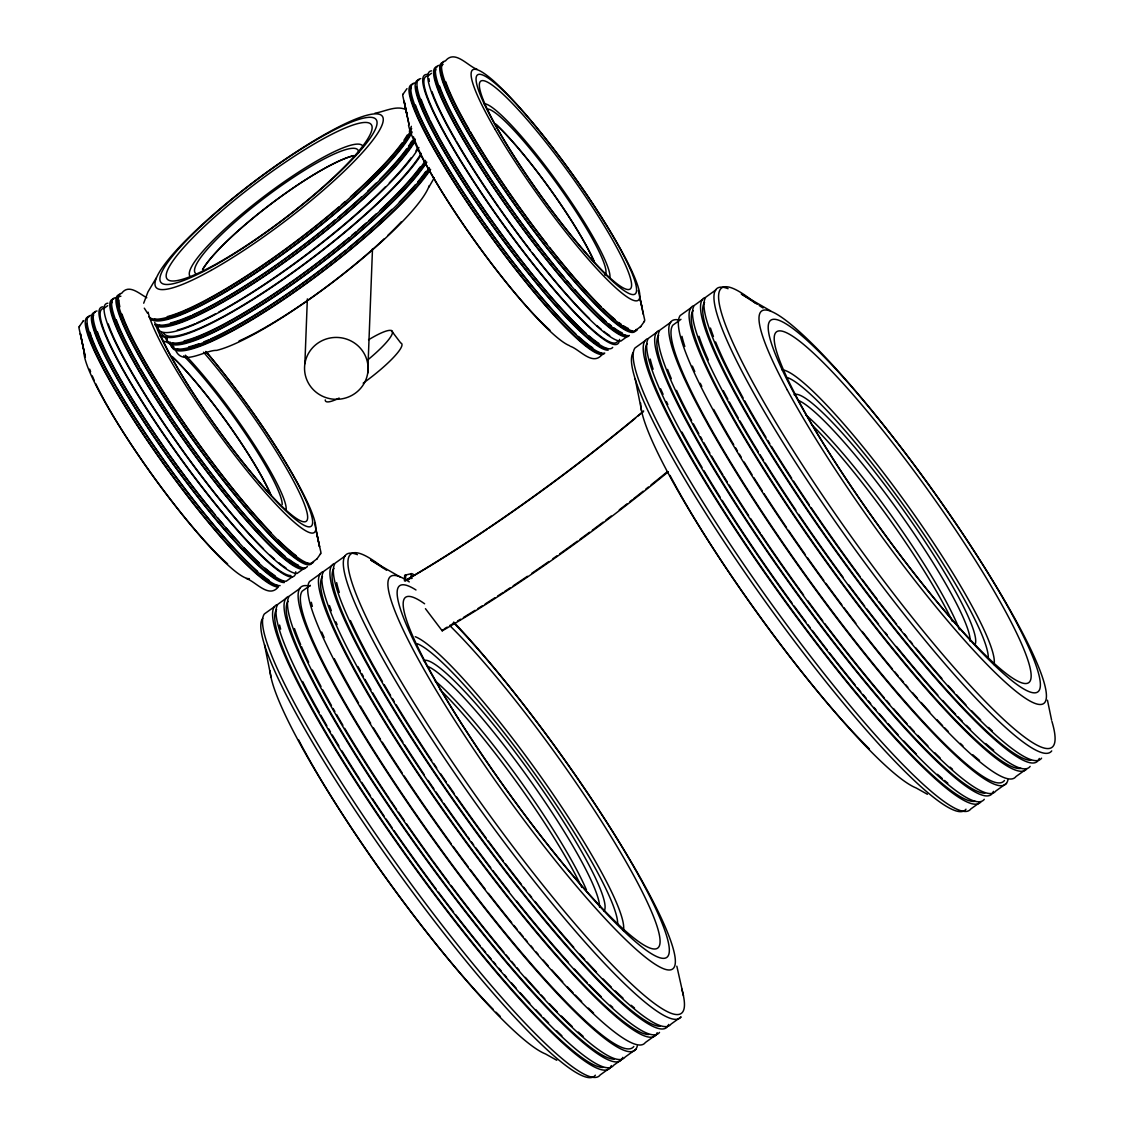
<?xml version="1.0" encoding="UTF-8"?>
<svg xmlns="http://www.w3.org/2000/svg" width="1133" height="1133" viewBox="0 0 1133 1133"><rect width="100%" height="100%" fill="white"/><g stroke="black" fill="none" stroke-linecap="round" stroke-linejoin="round"><path stroke-width="1.5" d="M304.876 363.707L307.355 298.914M367.729 373.04A31.781 30.959 2.2 0 0 324.675 339.546A31.781 30.959 2.2 0 0 316.504 392.542A31.781 30.959 2.2 0 0 367.729 373.04L372.502 248.694M413.687 574.573L411.761 573.595L404.679 575.224L404.467 580.974A350.649 62.117 -37.1 0 0 643.657 411.01M409.679 579.062L405.529 580.634L405.756 575.012M411.067 578.538L411.251 573.695M143.693 303.205L147.956 291.932L156.184 278.081M79.494 326.262L78.928 327.749L85.357 357.377L80.386 333.598L83.998 351.598A141.837 20.054 54.3 0 0 156.042 480.194A141.837 20.054 54.3 0 0 249.359 578.68M403.263 93.912L402.697 95.399L409.126 125.012L404.155 101.248L407.016 114.801M320.398 554.023L320.965 552.536L316.645 533.119M644.167 321.659L644.734 320.172L638.304 290.558M425.441 608.676L442.224 630.84L442.748 629.764M428.982 186.987L434.222 177.867M82.893 321.46L83.644 320.597M310.824 563.568L316.999 558.824M634.593 331.218L640.768 326.474M79.168 326.729L83.219 320.993M402.937 94.365L406.988 88.629M316.673 559.291L320.724 553.555M640.442 326.941L644.493 321.206M638.219 415.882L643.402 411.52M107.692 305.683L103.896 308.417A163.577 23.127 54.3 0 0 170.885 444.533A163.577 23.127 54.3 0 0 290.926 575.507M431.461 73.333L427.665 76.053A163.577 23.127 54.3 0 0 500.828 220.893A163.577 23.127 54.3 0 0 617.358 341.67M292.017 577.065L286.238 581.215A165.475 23.396 54.3 0 1 164.795 448.71A165.475 23.396 54.3 0 1 97.027 311.008M302.865 569.276L297.087 573.44A165.475 23.396 54.3 0 1 175.643 440.921A165.475 23.396 54.3 0 1 107.876 303.219M602.048 354.572C592.587 366.483 579.459 349.148 570.225 346.245M626.634 336.926L620.856 341.075A165.475 23.396 54.3 0 1 499.412 208.571A165.475 23.396 54.3 0 1 431.645 70.855M274.526 606.665L264.4 613.93A285.502 40.377 54.3 0 0 407.668 879.321A285.502 40.377 54.3 0 0 600.136 1074.976L610.262 1067.711M285.983 598.436L277.897 604.257A285.502 40.377 54.3 0 0 421.164 869.634A285.502 40.377 54.3 0 0 613.633 1065.289L621.734 1059.482M300.16 588.282L289.368 596.015A285.502 40.377 54.3 0 0 432.622 861.406A285.502 40.377 54.3 0 0 625.104 1057.061L635.896 1049.314M320.384 573.751L309.592 581.498A285.502 40.377 54.3 0 0 452.86 846.889A285.502 40.377 54.3 0 0 645.328 1042.544L656.12 1034.797M331.856 565.523L323.755 571.329A285.502 40.377 54.3 0 0 467.023 836.72A285.502 40.377 54.3 0 0 659.505 1032.375M345.353 555.85L335.226 563.101A285.502 40.377 54.3 0 0 478.494 828.492A285.502 40.377 54.3 0 0 670.963 1024.147L681.089 1016.882A285.502 40.377 54.3 0 1 466.909 790.848A285.502 40.377 54.3 0 1 357.433 554.674M645.159 340.679L635.032 347.944A285.502 40.377 54.3 0 0 778.3 613.335A285.502 40.377 54.3 0 0 970.769 808.99L980.895 801.725A285.502 40.377 54.3 0 1 782.181 597.459A285.502 40.377 54.3 0 1 647.453 338.725M656.616 332.451L648.529 338.257A285.502 40.377 54.3 0 0 791.783 603.648A285.502 40.377 54.3 0 0 984.265 799.303M670.778 322.282L659.987 330.029A285.502 40.377 54.3 0 0 803.255 595.42A285.502 40.377 54.3 0 0 995.723 791.075L1006.515 783.328M691.017 307.765L680.225 315.512A285.502 40.377 54.3 0 0 823.493 580.903A285.502 40.377 54.3 0 0 1015.961 776.544L1026.753 768.811A285.502 40.377 54.3 0 1 828.039 564.546A285.502 40.377 54.3 0 1 693.311 305.811M702.488 299.537L694.387 305.344A285.502 40.377 54.3 0 0 837.655 570.735A285.502 40.377 54.3 0 0 1030.124 766.39M715.971 289.85L705.859 297.115A285.502 40.377 54.3 0 0 849.127 562.506A285.502 40.377 54.3 0 0 1041.595 758.161M310.329 585.322L302.242 591.129A281.961 39.867 54.3 0 0 443.725 853.234A281.961 39.867 54.3 0 0 633.814 1046.453M680.961 319.336L672.86 325.143A281.961 39.867 54.3 0 0 814.358 587.248A281.961 39.867 54.3 0 0 1004.447 780.467M405.529 580.634L424.804 569.205A349.658 61.933 -37.1 0 0 487.346 529.083M444.235 628.886L447.195 627.13M450.155 625.374L454.602 622.725M457.576 620.969L460.536 619.213M374.981 113.187C384.441 111.671 396.012 105.242 405.487 109.419M770.596 310.881L741.308 294.014L757.241 304.267M927.389 794.275L916.144 787.959A241.683 34.174 54.3 0 1 755.229 609.965A241.683 34.174 54.3 0 1 640.655 403.036M399.977 576.867L370.675 559.999L386.608 570.253M556.756 1060.261L545.511 1053.945A241.683 34.174 54.3 0 1 386.65 878.826A241.683 34.174 54.3 0 1 270.079 670.778M477.205 69.325C467.971 66.422 454.843 49.087 445.382 60.998A165.475 23.396 54.3 0 0 519.396 207.537A165.475 23.396 54.3 0 0 637.284 329.717M146.766 297.738C139.416 293.844 128.751 283.448 121.613 293.362A165.475 23.396 54.3 0 0 195.627 439.901A165.475 23.396 54.3 0 0 313.515 562.081M246.456 578.609C255.69 581.498 268.818 598.847 278.279 586.922A165.475 23.396 54.3 0 1 156.836 454.418A165.475 23.396 54.3 0 1 89.068 316.716M759.138 305.485L763.033 308.006M391.296 330.524L400.742 342.987A47.671 8.441 -37.1 0 1 363.183 383.166M175.686 350.366C182.569 366.483 205.385 349.899 216.587 350.394A141.837 25.124 -37.1 0 0 338.087 278.151A141.837 25.124 -37.1 0 0 429.209 185.67M144.302 308.176L147.63 313.331M640.414 300.769L641.689 305.683M683.44 995.695L676.84 966.18M314.535 522.908L319.506 546.687L315.895 528.686M1047.458 700.194L1051.594 720.106M643.275 314.323L639.663 296.336M635.146 378.734L641.618 410.982M264.513 644.719L270.999 676.967M406.45 112.365L407.115 115.793M667.351 471.696A349.658 61.933 -37.1 0 1 651.008 484.952M648.402 487.048A349.658 61.933 -37.1 0 1 645.782 489.13M643.162 491.226A349.658 61.933 -37.1 0 1 633.913 498.506M632.596 499.54A349.658 61.933 -37.1 0 1 629.934 501.607M627.285 503.689A349.658 61.933 -37.1 0 1 619.269 509.878M611.211 516.025A349.658 61.933 -37.1 0 1 605.829 520.118M603.124 522.143A349.658 61.933 -37.1 0 1 592.29 530.23M589.585 532.241A349.658 61.933 -37.1 0 1 580.082 539.223M577.363 541.192A349.658 61.933 -37.1 0 1 559.702 553.881M556.983 555.807A349.658 61.933 -37.1 0 1 552.904 558.682M548.839 561.543A349.658 61.933 -37.1 0 1 531.731 573.355M527.426 576.286A349.658 61.933 -37.1 0 1 513.164 585.846M510.332 587.715A349.658 61.933 -37.1 0 1 504.681 591.44M503.264 592.361A349.658 61.933 -37.1 0 1 497.656 596M494.852 597.799A349.658 61.933 -37.1 0 1 485.136 604.016M482.375 605.758A349.658 61.933 -37.1 0 1 477.97 608.52M475.039 610.347A349.658 61.933 -37.1 0 1 463.454 617.471M668.328 471.725A350.649 62.117 -37.1 0 1 442.224 630.84M635.571 418.091A349.658 61.933 -37.1 0 1 488.776 528.12M411.576 578.382A2.252 2.011 74.1 0 1 412.1 578.382M368.551 339.801A47.671 8.441 -37.1 0 1 392.5 332.38A47.671 8.441 -37.1 0 1 367.772 359.897M339.149 398.065A47.671 8.441 -37.1 0 1 325.256 399.878M993.414 791.372A285.502 40.377 54.3 0 1 798 595.25A285.502 40.377 54.3 0 1 658.91 330.496M1007.931 779.901A285.502 40.377 54.3 0 1 804.94 575.068A285.502 40.377 54.3 0 1 678.299 319.832M869.436 748.984A228.852 32.361 54.3 0 1 670.014 475.407M965.967 809.203A282.882 39.995 54.3 0 1 775.269 615.346A282.882 39.995 54.3 0 1 633.319 352.405M975.046 801.286A281.961 39.867 54.3 0 1 779.476 592.828A281.961 39.867 54.3 0 1 647.24 343.54M984.789 793.227A281.961 39.867 54.3 0 1 787.86 580.294A281.961 39.867 54.3 0 1 658.698 335.311M805.648 414.749A150.958 21.343 54.3 0 1 891.968 516.436A150.958 21.343 54.3 0 1 959.439 629.693M798.099 400.289A150.958 21.343 54.3 0 1 899.262 512.371A150.958 21.343 54.3 0 1 970.174 641.236M794.063 394.666A154.499 21.853 54.3 0 1 900.112 505.573A154.499 21.853 54.3 0 1 974.692 645.116M787.959 377.756A175.742 24.855 54.3 0 1 905.72 508.235A175.742 24.855 54.3 0 1 988.273 658.259M781.954 369.783A182.824 25.847 54.3 0 1 905.834 502.868A182.824 25.847 54.3 0 1 994.023 664.618M1051.906 721.381A282.882 39.995 54.3 0 1 847.923 531.986A282.882 39.995 54.3 0 1 755.244 302.964M1051.721 750.896A285.502 40.377 54.3 0 1 837.542 524.862A285.502 40.377 54.3 0 1 728.066 288.688M1030.662 760.314A281.961 39.867 54.3 0 1 833.718 547.381A281.961 39.867 54.3 0 1 704.57 302.398M1039.273 758.444A285.502 40.377 54.3 0 1 843.858 562.336A285.502 40.377 54.3 0 1 704.783 297.582M1020.918 768.372A281.961 39.867 54.3 0 1 825.334 559.914A281.961 39.867 54.3 0 1 693.099 310.626M993.683 750.244A281.961 39.867 54.3 0 1 985.752 743.545M970.514 729.369A281.961 39.867 54.3 0 1 966.449 725.361M962.314 721.197A281.961 39.867 54.3 0 1 957.895 716.665M955.629 714.314A281.961 39.867 54.3 0 1 942.698 700.463M937.827 695.081A281.961 39.867 54.3 0 1 896.472 646.518M887.38 635.216A281.961 39.867 54.3 0 1 885.1 632.356M878.528 624.028A281.961 39.867 54.3 0 1 866.802 608.903M864.649 606.084A281.961 39.867 54.3 0 1 848.546 584.699M843.221 577.504A281.961 39.867 54.3 0 1 798.737 514.453M795.876 510.204A281.961 39.867 54.3 0 1 765.299 463.128M763.529 460.281A281.961 39.867 54.3 0 1 760.031 454.645M758.317 451.855A281.961 39.867 54.3 0 1 739.877 420.825M738.178 417.836A281.961 39.867 54.3 0 1 729.34 402.003M727.853 399.241A281.961 39.867 54.3 0 1 723.35 390.772M708.309 359.997A281.961 39.867 54.3 0 1 698.976 336.289M992.352 730.955A281.961 39.867 54.3 0 1 988.543 727.428M980.64 719.823A281.961 39.867 54.3 0 1 971.576 710.731M965.953 704.882A281.961 39.867 54.3 0 1 956.578 694.855M954.17 692.235A281.961 39.867 54.3 0 1 948.066 685.479M941.849 678.483A281.961 39.867 54.3 0 1 915.846 647.934M912.462 643.827A281.961 39.867 54.3 0 1 910.21 641.066M906.797 636.888A281.961 39.867 54.3 0 1 904.531 634.069M901.117 629.835A281.961 39.867 54.3 0 1 898.837 626.988M896.571 624.127A281.961 39.867 54.3 0 1 893.158 619.822M892.11 618.491A281.961 39.867 54.3 0 1 879.335 602.062M877.197 599.272A281.961 39.867 54.3 0 1 862.142 579.345M860.004 576.47A281.961 39.867 54.3 0 1 811.171 507.641M809.245 504.808A281.961 39.867 54.3 0 1 793.582 481.199M791.655 478.239A281.961 39.867 54.3 0 1 771.502 446.416M769.789 443.626A281.961 39.867 54.3 0 1 767.848 440.468M765.936 437.31A281.961 39.867 54.3 0 1 744.707 400.841M743.121 397.98A281.961 39.867 54.3 0 1 715.589 341.954M713.436 336.473A281.961 39.867 54.3 0 1 710.448 328.06M979.521 760.413A281.961 39.867 54.3 0 1 972.765 754.734M962.923 745.826A281.961 39.867 54.3 0 1 960.317 743.375M948.137 731.366A281.961 39.867 54.3 0 1 944.837 727.981M942.599 725.658A281.961 39.867 54.3 0 1 936.864 719.611M929.74 711.949A281.961 39.867 54.3 0 1 921.2 702.488M917.461 698.296A281.961 39.867 54.3 0 1 912.462 692.589M907.816 687.221A281.961 39.867 54.3 0 1 905.664 684.714M903.497 682.179A281.961 39.867 54.3 0 1 900.225 678.313M898.016 675.693A281.961 39.867 54.3 0 1 894.688 671.727M892.45 669.036A281.961 39.867 54.3 0 1 862.255 631.492M855.854 623.249A281.961 39.867 54.3 0 1 844.028 607.755M841.876 604.909A281.961 39.867 54.3 0 1 825.9 583.339M823.79 580.464A281.961 39.867 54.3 0 1 807.432 557.677M805.407 554.788A281.961 39.867 54.3 0 1 788.441 530.315M786.5 527.468A281.961 39.867 54.3 0 1 764.095 493.676M762.197 490.731A281.961 39.867 54.3 0 1 753.842 477.602M752.029 474.727A281.961 39.867 54.3 0 1 744.154 462.023M741.265 457.279A281.961 39.867 54.3 0 1 739.353 454.121M737.456 450.976A281.961 39.867 54.3 0 1 735.586 447.847M733.731 444.745A281.961 39.867 54.3 0 1 713.677 409.41M701.78 386.381A281.961 39.867 54.3 0 1 700.265 383.294M694.77 371.553A281.961 39.867 54.3 0 1 692.376 366.086M684.814 346.443A281.961 39.867 54.3 0 1 681.953 336.317M952.527 769.265A281.961 39.867 54.3 0 1 950.148 767.168M940.093 757.892A281.961 39.867 54.3 0 1 934.767 752.751M927.913 745.882A281.961 39.867 54.3 0 1 917.787 735.374M914.274 731.635A281.961 39.867 54.3 0 1 909.502 726.465M907.094 723.817A281.961 39.867 54.3 0 1 893.484 708.55M889.702 704.202A281.961 39.867 54.3 0 1 886.502 700.491M884.349 697.97A281.961 39.867 54.3 0 1 824.866 623.702M822.714 620.856A281.961 39.867 54.3 0 1 807.772 600.745M803.566 594.995A281.961 39.867 54.3 0 1 761.475 534.889M760.484 533.416A281.961 39.867 54.3 0 1 750.627 518.56M748.672 515.6A281.961 39.867 54.3 0 1 729.128 484.966M727.372 482.148A281.961 39.867 54.3 0 1 723.916 476.554M722.953 474.968A281.961 39.867 54.3 0 1 711.68 456.174M709.867 453.101A281.961 39.867 54.3 0 1 703.777 442.521M702.092 439.576A281.961 39.867 54.3 0 1 700.449 436.644M698.834 433.755A281.961 39.867 54.3 0 1 693.453 423.926M691.612 420.513A281.961 39.867 54.3 0 1 676.486 390.347M671.303 378.663A281.961 39.867 54.3 0 1 667.564 369.4M947.825 783.158A281.961 39.867 54.3 0 1 944.511 780.439M942.231 778.498A281.961 39.867 54.3 0 1 937.473 774.321M916.441 754.111A281.961 39.867 54.3 0 1 903.978 741.124M898.044 734.694A281.961 39.867 54.3 0 1 888.258 723.845M885.765 721.041A281.961 39.867 54.3 0 1 879.505 713.889M876.106 709.966A281.961 39.867 54.3 0 1 873.968 707.459M870.71 703.65A281.961 39.867 54.3 0 1 868.515 701.072M866.32 698.452A281.961 39.867 54.3 0 1 862.992 694.472M860.754 691.796A281.961 39.867 54.3 0 1 857.384 687.717M855.132 684.983A281.961 39.867 54.3 0 1 829.483 652.877M827.359 650.144A281.961 39.867 54.3 0 1 812.333 630.514M810.18 627.654A281.961 39.867 54.3 0 1 808.027 624.793M805.889 621.932A281.961 39.867 54.3 0 1 794.191 606.098M792.094 603.223A281.961 39.867 54.3 0 1 722.146 500.361M720.333 497.486A281.961 39.867 54.3 0 1 703.89 470.606M702.035 467.49A281.961 39.867 54.3 0 1 681.981 432.155M667.833 404.523A281.961 39.867 54.3 0 1 666.402 401.521M663.074 394.298A281.961 39.867 54.3 0 1 660.666 388.846M653.104 369.202A281.961 39.867 54.3 0 1 650.243 359.076M811.511 424.478A154.499 21.853 54.3 0 1 952.414 621.436M430.597 169.369A165.475 29.316 -37.1 0 1 285.558 298.206A165.475 29.316 -37.1 0 1 171.621 345.749M429.789 169.27A163.577 28.976 -37.1 0 1 300.557 287.329A163.577 28.976 -37.1 0 1 177.173 349.191M429.251 167.613A165.475 29.316 -37.1 0 1 280.8 298.758A165.475 29.316 -37.1 0 1 170.177 342.152M426.829 162.175A165.475 29.316 -37.1 0 1 278.831 293.702A165.475 29.316 -37.1 0 1 166.976 337.931M426.036 162.019A163.577 28.976 -37.1 0 1 297.328 280.403A163.577 28.976 -37.1 0 1 172.627 343.2M425.498 160.404A165.475 29.316 -37.1 0 1 280.913 289.595A165.475 29.316 -37.1 0 1 165.744 337.988M421.221 154.768A165.475 29.316 -37.1 0 1 276.636 283.958A165.475 29.316 -37.1 0 1 161.467 332.337M421.164 153.394A163.577 28.976 -37.1 0 1 282.712 279.355A163.577 28.976 -37.1 0 1 163.478 332.762M418.898 147.502A165.475 29.316 -37.1 0 1 275.361 277.344A165.475 29.316 -37.1 0 1 157.728 327.409M414.636 141.866A165.475 29.316 -37.1 0 1 278.052 266.85A165.475 29.316 -37.1 0 1 154.768 324.633M415.188 139.076A163.577 28.976 -37.1 0 1 289.312 258.381A163.577 28.976 -37.1 0 1 159.002 325.213M413.29 140.095A165.475 29.316 -37.1 0 1 283.675 260.137A165.475 29.316 -37.1 0 1 156.184 324.619M412.143 132.079A165.475 29.316 -37.1 0 1 277.84 257.786A165.475 29.316 -37.1 0 1 150.236 318.628M411.463 131.329A163.577 28.976 -37.1 0 1 286.932 250.804A163.577 28.976 -37.1 0 1 154.47 319.209M411.647 128.539A165.475 29.316 -37.1 0 1 278.69 254.458A165.475 29.316 -37.1 0 1 148.89 316.872M190.486 276.919A108.23 19.176 -37.1 0 1 265.958 194.989A108.23 19.176 -37.1 0 1 363.183 146.766M197.142 274.285A101.998 18.071 -37.1 0 1 266.779 196.221A101.998 18.071 -37.1 0 1 358.637 152.573M425.781 171.494A163.577 28.976 -37.1 0 1 417.808 181.832M415.514 184.552A163.577 28.976 -37.1 0 1 399.283 202.085M391.905 209.393A163.577 28.976 -37.1 0 1 348.256 248.07M345.537 250.294A163.577 28.976 -37.1 0 1 210.582 339.008M209.237 339.603A163.577 28.976 -37.1 0 1 203.883 341.869M198.841 343.809A163.577 28.976 -37.1 0 1 188.63 346.925M420.244 166.891A163.577 28.976 -37.1 0 1 380.178 210.242M376.425 213.726A163.577 28.976 -37.1 0 1 368.622 220.793M365.959 223.159A163.577 28.976 -37.1 0 1 358.24 229.886M355.677 232.095A163.577 28.976 -37.1 0 1 351.754 235.409M349.091 237.633A163.577 28.976 -37.1 0 1 184.084 340.934M417.426 148.465A163.577 28.976 -37.1 0 1 415.91 150.93M411.18 157.742A163.577 28.976 -37.1 0 1 389.299 182.88M385.404 186.846A163.577 28.976 -37.1 0 1 218.867 312.028M215.695 313.728A163.577 28.976 -37.1 0 1 196.689 323.018M194.876 323.811A163.577 28.976 -37.1 0 1 177.385 330.029M411.817 141.058A163.577 28.976 -37.1 0 1 408.56 146.143M406.62 148.905A163.577 28.976 -37.1 0 1 379.796 179.439M376.014 183.192A163.577 28.976 -37.1 0 1 367.786 191.095M361.526 196.915A163.577 28.976 -37.1 0 1 338.13 217.423M335.481 219.646A163.577 28.976 -37.1 0 1 192.412 315.016M191.08 315.611A163.577 28.976 -37.1 0 1 170.474 322.947M411.35 126.33A163.577 28.976 -37.1 0 1 409.31 131.315M407.271 135.054A163.577 28.976 -37.1 0 1 404.028 140.152M402.088 142.914A163.577 28.976 -37.1 0 1 350.465 196.816M345.112 201.547A163.577 28.976 -37.1 0 1 341.359 204.804M338.795 206.999A163.577 28.976 -37.1 0 1 167.245 316.631M401.408 221.728A134.912 23.892 -37.1 0 1 387.911 235.31M384.257 238.78A134.912 23.892 -37.1 0 1 239.077 340.948M202.849 269.257A101.998 18.071 -37.1 0 1 272.033 203.147A101.998 18.071 -37.1 0 1 353.34 155.844M202.524 269.555A102.48 18.156 -37.1 0 1 272.033 203.133A102.48 18.156 -37.1 0 1 353.737 155.589M549.958 330.227A134.912 19.077 54.3 0 1 471.314 236.117A134.912 19.077 54.3 0 1 413.446 136.796M569.432 345.622A141.837 20.054 54.3 0 1 480.604 248.92A141.837 20.054 54.3 0 1 408.517 125.267M604.739 353.071A165.475 23.396 54.3 0 1 486.85 230.891A165.475 23.396 54.3 0 1 412.837 84.352M600.957 353.014A163.577 23.127 54.3 0 1 487.091 230.764A163.577 23.127 54.3 0 1 411.265 87.397M592.715 347.831A163.577 23.127 54.3 0 1 578.467 336.473M575.904 334.108A163.577 23.127 54.3 0 1 483.692 222.11M482.729 220.737A163.577 23.127 54.3 0 1 415.457 105.086M603.861 353.269A165.475 23.396 54.3 0 1 482.417 220.765A165.475 23.396 54.3 0 1 414.65 83.063M608.194 350.154A165.475 23.396 54.3 0 1 486.751 217.649A165.475 23.396 54.3 0 1 418.983 79.947M607.104 348.596A163.577 23.127 54.3 0 1 499.497 235.027A163.577 23.127 54.3 0 1 416.406 86.717M598.861 343.412A163.577 23.127 54.3 0 1 588.919 335.864M586.073 333.385A163.577 23.127 54.3 0 1 430.512 121.132M429.648 119.376A163.577 23.127 54.3 0 1 421.15 99.378M612.698 347.364A165.475 23.396 54.3 0 1 494.809 225.184A165.475 23.396 54.3 0 1 420.796 78.644M619.51 339.433A165.475 23.396 54.3 0 1 503.307 224.816A165.475 23.396 54.3 0 1 428.841 74.679M609.71 335.637A163.577 23.127 54.3 0 1 603.79 331.374M601.141 329.236A163.577 23.127 54.3 0 1 596.921 325.596M589.571 318.741A163.577 23.127 54.3 0 1 532.538 253.084M530.329 250.223A163.577 23.127 54.3 0 1 499.71 208.543M498.704 207.098A163.577 23.127 54.3 0 1 456.514 141.427M455.593 139.826A163.577 23.127 54.3 0 1 431.999 91.603M429.294 81.349A163.577 23.127 54.3 0 1 429.053 78.758M629.325 335.425A165.475 23.396 54.3 0 1 511.436 213.245A165.475 23.396 54.3 0 1 437.423 66.705M625.543 335.368A163.577 23.127 54.3 0 1 511.677 213.117A163.577 23.127 54.3 0 1 435.851 69.75M622.343 332.96A163.577 23.127 54.3 0 1 613.874 327.819M611.381 325.922A163.577 23.127 54.3 0 1 608.733 323.783M605.957 321.418A163.577 23.127 54.3 0 1 582.489 298.177M581.201 296.775A163.577 23.127 54.3 0 1 574.757 289.609M571.414 285.799A163.577 23.127 54.3 0 1 566.868 280.545M564.574 277.84A163.577 23.127 54.3 0 1 558.781 270.929M557.62 269.512A163.577 23.127 54.3 0 1 484.91 169.837M484.003 168.435A163.577 23.127 54.3 0 1 439.59 86.15M628.447 335.623A165.475 23.396 54.3 0 1 507.003 203.119A165.475 23.396 54.3 0 1 439.236 65.417M636.208 329.406A165.475 23.396 54.3 0 1 520.755 213.259A165.475 23.396 54.3 0 1 443.57 62.301M631.69 330.949A163.577 23.127 54.3 0 1 514.708 204.322A163.577 23.127 54.3 0 1 443.13 64.312M628.489 328.542A163.577 23.127 54.3 0 1 623.447 325.766M621.21 324.265A163.577 23.127 54.3 0 1 618.802 322.494M614.879 319.379A163.577 23.127 54.3 0 1 603.308 308.87M601 306.604A163.577 23.127 54.3 0 1 549.604 247.476M547.381 244.643A163.577 23.127 54.3 0 1 470.252 131.555M469.331 129.969A163.577 23.127 54.3 0 1 445.736 81.732M487.034 108.995A101.998 14.417 54.3 0 1 559.334 187.044A101.998 14.417 54.3 0 1 604.866 275.078M483.777 103.669A108.23 15.31 54.3 0 1 554.986 178.816A108.23 15.31 54.3 0 1 609.965 276.962M496.013 124.446A101.998 14.417 54.3 0 1 594.23 261.681M495.744 124.134A102.48 14.488 54.3 0 1 594.443 262.035M227.591 563.809A134.912 19.077 54.3 0 1 95.767 383.733M94.266 380.49A134.912 19.077 54.3 0 1 92.269 375.901M90.598 371.709A134.912 19.077 54.3 0 1 89.677 369.16M277.188 585.364A163.577 23.127 54.3 0 1 169.582 471.795A163.577 23.127 54.3 0 1 86.49 323.486M268.946 580.181A163.577 23.127 54.3 0 1 260.392 573.794M257.602 571.414A163.577 23.127 54.3 0 1 116.557 387.359M115.75 385.971A163.577 23.127 54.3 0 1 91.688 337.45M91.235 336.147A163.577 23.127 54.3 0 1 90.017 332.351M280.092 585.634A165.475 23.396 54.3 0 1 158.648 453.115A165.475 23.396 54.3 0 1 90.881 315.413M284.425 582.518A165.475 23.396 54.3 0 1 162.982 449.999A165.475 23.396 54.3 0 1 95.214 312.297M283.335 580.96A163.577 23.127 54.3 0 1 169.468 458.709A163.577 23.127 54.3 0 1 93.642 315.342M275.092 575.776A163.577 23.127 54.3 0 1 265.15 568.214M259.358 563.044A163.577 23.127 54.3 0 1 244.105 547.848M238.992 542.353A163.577 23.127 54.3 0 1 225.807 527.468M223.513 524.791A163.577 23.127 54.3 0 1 217.734 517.908M215.412 515.104A163.577 23.127 54.3 0 1 97.381 331.742M295.741 571.783A165.475 23.396 54.3 0 1 183.149 462.165A165.475 23.396 54.3 0 1 102.806 306.845M285.941 567.987A163.577 23.127 54.3 0 1 278.718 562.69M274.597 559.22A163.577 23.127 54.3 0 1 270.192 555.269M263.493 548.825A163.577 23.127 54.3 0 1 108.23 323.953M305.556 567.789A165.475 23.396 54.3 0 1 187.667 445.609A165.475 23.396 54.3 0 1 113.654 299.07M301.775 567.718A163.577 23.127 54.3 0 1 187.908 445.467A163.577 23.127 54.3 0 1 112.082 302.1M298.574 565.31A163.577 23.127 54.3 0 1 288.887 559.263M284.964 556.147A163.577 23.127 54.3 0 1 257.432 529.125M256.384 527.978A163.577 23.127 54.3 0 1 209.747 471.37M208.642 469.926A163.577 23.127 54.3 0 1 140.336 368.324M139.416 366.738A163.577 23.127 54.3 0 1 116.274 319.803M307.369 566.486A165.475 23.396 54.3 0 1 189.48 444.306A165.475 23.396 54.3 0 1 115.467 297.767M311.702 563.37A165.475 23.396 54.3 0 1 193.814 441.19A165.475 23.396 54.3 0 1 119.801 294.651M307.921 563.313A163.577 23.127 54.3 0 1 187.88 432.339A163.577 23.127 54.3 0 1 120.891 296.223M296.251 555.765A163.577 23.127 54.3 0 1 278.392 540.115M271.198 532.836A163.577 23.127 54.3 0 1 121.967 314.096M119.843 306.859A163.577 23.127 54.3 0 1 119.022 300.132M206.305 351.938A141.837 20.054 54.3 0 1 313.317 516.506A141.837 20.054 54.3 0 1 247.688 471.654A141.837 20.054 54.3 0 1 148.097 312.17M205.795 351.442A134.912 19.077 54.3 0 1 308.87 507.457A134.912 19.077 54.3 0 1 254.472 476.568A134.912 19.077 54.3 0 1 154.739 322.452M203.543 352.193A127.987 18.1 54.3 0 1 304.069 503.364A127.987 18.1 54.3 0 1 249.784 470.861A127.987 18.1 54.3 0 1 156.694 324.137M160.008 336.034A108.23 15.31 54.3 0 1 166.664 338.597M185.359 355.181A108.23 15.31 54.3 0 1 252.192 441.53A108.23 15.31 54.3 0 1 286.196 509.312M163.265 341.345A101.998 14.417 54.3 0 1 174.043 347.066M183.673 355.847A101.998 14.417 54.3 0 1 248.198 437.82A101.998 14.417 54.3 0 1 282.174 504.638M172.244 356.81A101.998 14.417 54.3 0 1 271.127 495.56M171.975 356.498A102.48 14.488 54.3 0 1 270.674 494.399M622.782 1057.358A285.502 40.377 54.3 0 1 427.368 861.236A285.502 40.377 54.3 0 1 288.292 596.482M637.298 1045.886A285.502 40.377 54.3 0 1 431.206 836.72A285.502 40.377 54.3 0 1 309.847 586.299M611.31 1065.586A285.502 40.377 54.3 0 1 415.896 869.464A285.502 40.377 54.3 0 1 276.82 604.71M500.177 1016.301A228.852 32.361 54.3 0 1 496.042 1012.222M493.237 1009.404A228.852 32.361 54.3 0 1 298.517 739.75M595.335 1075.189A282.882 39.995 54.3 0 1 404.637 881.347A282.882 39.995 54.3 0 1 262.686 618.391M602.699 1067.442A281.961 39.867 54.3 0 1 405.756 854.509A281.961 39.867 54.3 0 1 276.608 609.526M453.342 622.527A228.852 32.361 54.3 0 1 665.425 932.176A228.852 32.361 54.3 0 1 514.184 800.422A228.852 32.361 54.3 0 1 415.981 589.981M453.766 622.102A241.683 34.174 54.3 0 1 672.591 946.565A241.683 34.174 54.3 0 1 506.975 796.952A241.683 34.174 54.3 0 1 409.282 581.909M614.171 1059.213A281.961 39.867 54.3 0 1 417.227 846.28A281.961 39.867 54.3 0 1 288.065 601.297M427.467 666.275A150.958 21.343 54.3 0 1 528.629 778.357A150.958 21.343 54.3 0 1 599.541 907.221M423.43 660.652A154.499 21.853 54.3 0 1 529.479 771.559A154.499 21.853 54.3 0 1 604.059 911.116M417.326 643.742A175.742 24.855 54.3 0 1 535.088 774.221A175.742 24.855 54.3 0 1 617.641 924.245M415.273 636.704A182.824 25.847 54.3 0 1 540.767 776.629A182.824 25.847 54.3 0 1 623.391 930.604M449.659 625.487A216.021 30.549 54.3 0 1 655.596 922.007A216.021 30.549 54.3 0 1 511.833 797.462A216.021 30.549 54.3 0 1 424.606 603.776M681.712 988.854A282.882 39.995 54.3 0 1 477.489 798.255A282.882 39.995 54.3 0 1 382.954 567.605M660.029 1026.3A281.961 39.867 54.3 0 1 463.1 813.367A281.961 39.867 54.3 0 1 333.938 568.384M668.654 1024.43A285.502 40.377 54.3 0 1 473.24 828.322A285.502 40.377 54.3 0 1 334.15 563.568M648.572 1034.528A281.961 39.867 54.3 0 1 451.628 821.595A281.961 39.867 54.3 0 1 322.466 576.612M657.182 1032.659A285.502 40.377 54.3 0 1 461.768 836.551A285.502 40.377 54.3 0 1 322.693 571.797M612.712 1007.393A281.961 39.867 54.3 0 1 610.248 1005.169M601.212 996.658A281.961 39.867 54.3 0 1 589.486 984.945M587.262 982.651A281.961 39.867 54.3 0 1 574.473 969.069M568.426 962.427A281.961 39.867 54.3 0 1 516.747 901.202M508.958 891.359A281.961 39.867 54.3 0 1 492.94 870.668M490.787 867.836A281.961 39.867 54.3 0 1 475.775 847.81M473.651 844.921A281.961 39.867 54.3 0 1 471.54 842.046M469.43 839.171A281.961 39.867 54.3 0 1 467.334 836.296M466.314 834.894A281.961 39.867 54.3 0 1 443.881 803.396M441.87 800.507A281.961 39.867 54.3 0 1 435.908 791.868M433.939 788.993A281.961 39.867 54.3 0 1 428.118 780.439M424.252 774.717A281.961 39.867 54.3 0 1 404.793 745.075M402.909 742.143A281.961 39.867 54.3 0 1 388.548 719.243M387.698 717.84A281.961 39.867 54.3 0 1 372.757 692.872M370.987 689.827A281.961 39.867 54.3 0 1 365.038 679.403M363.41 676.5A281.961 39.867 54.3 0 1 361.809 673.625M360.252 670.778A281.961 39.867 54.3 0 1 357.957 666.601M337.082 624.609A281.961 39.867 54.3 0 1 335.906 621.918M331.346 610.701A281.961 39.867 54.3 0 1 329.448 605.532M634.522 1008.002A281.961 39.867 54.3 0 1 631.223 1005.283M622.952 998.06A281.961 39.867 54.3 0 1 615.318 990.964M611.353 987.14A281.961 39.867 54.3 0 1 603.138 978.954M596.468 972.072A281.961 39.867 54.3 0 1 587.135 962.144M584.741 959.538A281.961 39.867 54.3 0 1 579.884 954.198M573.709 947.287A281.961 39.867 54.3 0 1 535.031 901.471M531.618 897.237A281.961 39.867 54.3 0 1 529.352 894.39M525.939 890.113A281.961 39.867 54.3 0 1 523.673 887.252M521.477 884.476A281.961 39.867 54.3 0 1 505.488 863.842M503.335 861.023A281.961 39.867 54.3 0 1 488.309 841.012M486.184 838.137A281.961 39.867 54.3 0 1 456.358 796.612M454.347 793.723A281.961 39.867 54.3 0 1 448.356 785.07M446.388 782.209A281.961 39.867 54.3 0 1 440.539 773.627M436.715 767.962A281.961 39.867 54.3 0 1 433.741 763.515M431.758 760.555A281.961 39.867 54.3 0 1 396.267 704.868M394.355 701.709A281.961 39.867 54.3 0 1 392.457 698.579M390.588 695.45A281.961 39.867 54.3 0 1 384.214 684.629M382.458 681.599A281.961 39.867 54.3 0 1 350.409 620.544M339.305 592.474A281.961 39.867 54.3 0 1 336.671 582.631M593.565 1013.015A281.961 39.867 54.3 0 1 588.381 1008.101M581.654 1001.515A281.961 39.867 54.3 0 1 575.323 995.114M573.1 992.82A281.961 39.867 54.3 0 1 567.392 986.843M562.704 981.815A281.961 39.867 54.3 0 1 551.799 969.862M548.089 965.684A281.961 39.867 54.3 0 1 543.089 960.005M538.246 954.439A281.961 39.867 54.3 0 1 536.107 951.961M532.864 948.165A281.961 39.867 54.3 0 1 530.683 945.602M527.383 941.693A281.961 39.867 54.3 0 1 525.174 939.045M522.95 936.368A281.961 39.867 54.3 0 1 519.58 932.317M517.328 929.584A281.961 39.867 54.3 0 1 513.943 925.449M511.677 922.659A281.961 39.867 54.3 0 1 488.422 893.37M485.221 889.235A281.961 39.867 54.3 0 1 470.181 869.464M468.028 866.589A281.961 39.867 54.3 0 1 453.172 846.45M451.118 843.646A281.961 39.867 54.3 0 1 404.155 775.978M402.187 773.003A281.961 39.867 54.3 0 1 382.303 742.157M380.504 739.283A281.961 39.867 54.3 0 1 373.522 728.009M370.633 723.265A281.961 39.867 54.3 0 1 360.379 706.1M358.58 703.026A281.961 39.867 54.3 0 1 334.32 658.712M324.137 637.539A281.961 39.867 54.3 0 1 321.744 632.072M312.354 606.396A281.961 39.867 54.3 0 1 311.32 602.303M583.07 1036.256A281.961 39.867 54.3 0 1 578.312 1032.078M572.052 1026.342A281.961 39.867 54.3 0 1 561.416 1016.046M557.28 1011.868A281.961 39.867 54.3 0 1 549.463 1003.796M544.817 998.881A281.961 39.867 54.3 0 1 541.277 995.057M538.883 992.451A281.961 39.867 54.3 0 1 525.358 977.382M519.084 970.202A281.961 39.867 54.3 0 1 516.945 967.724M514.793 965.231A281.961 39.867 54.3 0 1 511.549 961.407M509.354 958.83A281.961 39.867 54.3 0 1 506.04 954.892M503.831 952.23A281.961 39.867 54.3 0 1 451.019 885.411M448.866 882.55A281.961 39.867 54.3 0 1 432.933 860.981M431.914 859.579A281.961 39.867 54.3 0 1 406.464 823.748M404.481 820.873A281.961 39.867 54.3 0 1 398.561 812.248M396.607 809.401A281.961 39.867 54.3 0 1 390.843 800.889M389.851 799.402A281.961 39.867 54.3 0 1 344.715 728.363M342.874 725.247A281.961 39.867 54.3 0 1 336.586 714.512M334.858 711.496A281.961 39.867 54.3 0 1 333.144 708.522M331.473 705.562A281.961 39.867 54.3 0 1 322.82 689.912M320.993 686.499A281.961 39.867 54.3 0 1 312.467 670.042M308.672 662.281A281.961 39.867 54.3 0 1 301.505 646.603M300.67 644.663A281.961 39.867 54.3 0 1 294.481 628.574M561.869 1035.76A281.961 39.867 54.3 0 1 556.671 1030.86M548.584 1022.901A281.961 39.867 54.3 0 1 543.613 1017.859M541.39 1015.565A281.961 39.867 54.3 0 1 535.682 1009.588M529.805 1003.286A281.961 39.867 54.3 0 1 520.089 992.607M516.379 988.443A281.961 39.867 54.3 0 1 511.38 982.764M506.55 977.198A281.961 39.867 54.3 0 1 504.412 974.706M501.168 970.91A281.961 39.867 54.3 0 1 498.987 968.347M495.688 964.438A281.961 39.867 54.3 0 1 493.464 961.79M491.24 959.127A281.961 39.867 54.3 0 1 487.884 955.077M485.632 952.343A281.961 39.867 54.3 0 1 482.233 948.208M479.967 945.418A281.961 39.867 54.3 0 1 455.65 914.756M453.512 911.98A281.961 39.867 54.3 0 1 438.471 892.209M436.318 889.348A281.961 39.867 54.3 0 1 394.001 830.546M392.018 827.656A281.961 39.867 54.3 0 1 386.112 819.06M384.172 816.199A281.961 39.867 54.3 0 1 372.445 798.723M370.477 795.748A281.961 39.867 54.3 0 1 361.767 782.407M359.869 779.462A281.961 39.867 54.3 0 1 341.826 750.768M338.923 746.01A281.961 39.867 54.3 0 1 332.323 735.034M330.482 731.932A281.961 39.867 54.3 0 1 328.669 728.845M326.885 725.786A281.961 39.867 54.3 0 1 320.837 715.263M319.18 712.317A281.961 39.867 54.3 0 1 302.61 681.471M280.644 629.155A281.961 39.867 54.3 0 1 279.61 625.062M439.576 689.204A154.499 21.853 54.3 0 1 581.781 887.422M435.015 680.735A150.958 21.343 54.3 0 1 586.469 889.957M794.984 394.964A228.852 32.361 54.3 0 0 1028.948 691.569A228.852 32.361 54.3 0 0 888.3 431.036A228.852 32.361 54.3 0 0 794.984 394.964M787.265 389.894A241.683 34.174 54.3 0 0 1034.344 703.14A241.683 34.174 54.3 0 0 885.808 427.991A241.683 34.174 54.3 0 0 787.265 389.894M799.487 402.328A216.021 30.549 54.3 0 0 1020.337 682.321A216.021 30.549 54.3 0 0 887.578 436.375A216.021 30.549 54.3 0 0 799.487 402.328M211.078 270.39A141.837 25.124 -37.1 0 0 383.266 119.772A141.837 25.124 -37.1 0 0 213.216 214.746A141.837 25.124 -37.1 0 0 211.078 270.39M213.273 266.198A134.912 23.892 -37.1 0 0 377.062 122.93A134.912 23.892 -37.1 0 0 215.312 213.273A134.912 23.892 -37.1 0 0 213.273 266.198M216.757 263.677A127.987 22.674 -37.1 0 0 372.12 127.76A127.987 22.674 -37.1 0 0 218.683 213.471A127.987 22.674 -37.1 0 0 216.757 263.677M494.923 129.077A141.837 20.054 54.3 0 0 636.477 300.854A141.837 20.054 54.3 0 0 534.776 125.225A141.837 20.054 54.3 0 0 494.923 129.077M498.732 131.187A134.912 19.077 54.3 0 0 633.389 294.58A134.912 19.077 54.3 0 0 536.645 127.519A134.912 19.077 54.3 0 0 498.732 131.187M500.828 134.544A127.987 18.1 54.3 0 0 628.56 289.552A127.987 18.1 54.3 0 0 536.787 131.06A127.987 18.1 54.3 0 0 500.828 134.544"/></g></svg>
